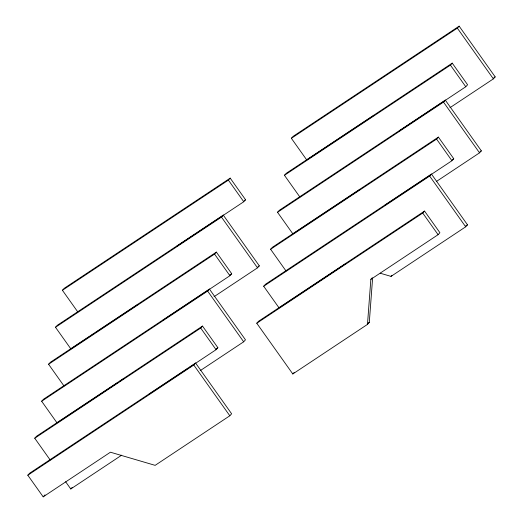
<?xml version="1.0" encoding="UTF-8"?>
<svg xmlns="http://www.w3.org/2000/svg" width="523" height="523" viewBox="0 0 523 523"><rect width="100%" height="100%" fill="white"/><g stroke="black" fill="none" stroke-linecap="round" stroke-linejoin="round"><path stroke-width="0.78" d="M370.859 279.328L438.097 234.69L439.908 232.709L424.545 211.076L258.571 321.253L256.76 323.234L292.802 373.971L367.479 324.397L370.859 279.328L372.213 277.844M367.479 324.397L369.29 322.41L372.605 278.151M77.862 312.035L62.42 290.291L64.231 288.31L230.198 178.134L245.568 199.766L243.757 201.747L196.89 232.859M89.884 336.289L70.867 348.913L55.497 327.28L57.308 325.293L223.282 215.116L259.316 265.854L257.506 267.841L214.057 296.685M64.022 386.007L48.574 364.263L50.385 362.276L216.359 252.099L231.722 273.738L229.911 275.719L166.066 318.102M62.42 290.291L228.388 180.115L230.198 178.134M118.152 382.3L57.02 422.878L41.657 401.246L43.468 399.265L209.435 289.088L245.477 339.826L243.666 341.807L200.211 370.65M373.978 115.308L306.733 159.946L291.37 138.307L293.181 136.326L459.148 26.15L495.189 76.888L493.379 78.875L449.93 107.718M55.497 327.28L221.471 217.104L223.282 215.116M50.175 459.979L34.734 438.235L36.545 436.247L202.512 326.071L217.882 347.703L216.071 349.691L194.334 364.119M299.895 197.04L284.447 175.297L286.258 173.309L452.232 63.133L467.595 84.765L465.784 86.753L399.219 130.94M48.574 364.263L214.548 254.086L216.359 252.099M27.811 475.217L29.621 473.23L195.595 363.054L231.63 413.791L229.819 415.778L155.141 465.352L110.418 452.212L43.18 496.85L27.811 475.217L193.785 365.041L195.595 363.054M360.131 189.274L292.893 233.912L277.523 212.279L279.334 210.298L445.308 100.122L481.343 150.859L479.532 152.84L436.764 181.233M41.657 401.246L207.624 291.069L209.435 289.088M291.37 138.307L457.337 28.137L459.148 26.15M43.18 496.85L44.991 494.863M286.048 271.012L270.607 249.262L272.418 247.281L438.385 137.104L453.755 158.737L451.944 160.724L384.699 205.362M34.734 438.235L200.708 328.058L202.512 326.071M284.447 175.297L450.421 65.12L452.232 63.133M65.623 481.722L70.768 488.972L72.128 487.482M346.291 263.246L279.047 307.884L263.684 286.251L265.494 284.264L431.462 174.087L467.503 224.825L465.692 226.812L391.014 276.386L380.214 273.215M277.523 212.279L443.497 102.103L445.308 100.122M270.607 249.262L436.574 139.092L438.385 137.104M263.684 286.251L429.658 176.074L431.462 174.087M256.76 323.234L422.734 213.057L424.545 211.076M292.802 373.971L294.155 372.481M391.014 276.386L391.917 275.392M244.208 200.669L245.568 199.766M176.513 246.385L195.53 233.761M91.237 335.387L94.637 333.131M95.997 332.229L138.105 304.275M493.83 77.79L495.189 76.888M229.689 275.085L231.722 273.738M162.673 320.357L164.706 319.004M257.957 266.756L259.316 265.854M452.395 159.639L453.755 158.737M119.506 381.398L124.265 378.24M479.99 151.755L481.343 150.859M216.522 348.606L217.882 347.703M148.826 394.329L188.221 368.172M189.581 367.277L192.974 365.021M465.463 226.178L467.503 224.825M70.768 488.972L121.689 455.167M367.251 323.763L369.29 322.41M457.337 28.137L493.379 78.875M450.421 65.12L465.784 86.753M443.497 102.103L479.532 152.84M436.574 139.092L451.944 160.724M429.658 176.074L465.692 226.812M422.734 213.057L438.097 234.69M228.388 180.115L243.757 201.747M221.471 217.104L257.506 267.841M214.548 254.086L229.911 275.719M207.624 291.069L243.666 341.807M200.708 328.058L216.071 349.691M193.785 365.041L229.819 415.778"/></g></svg>
